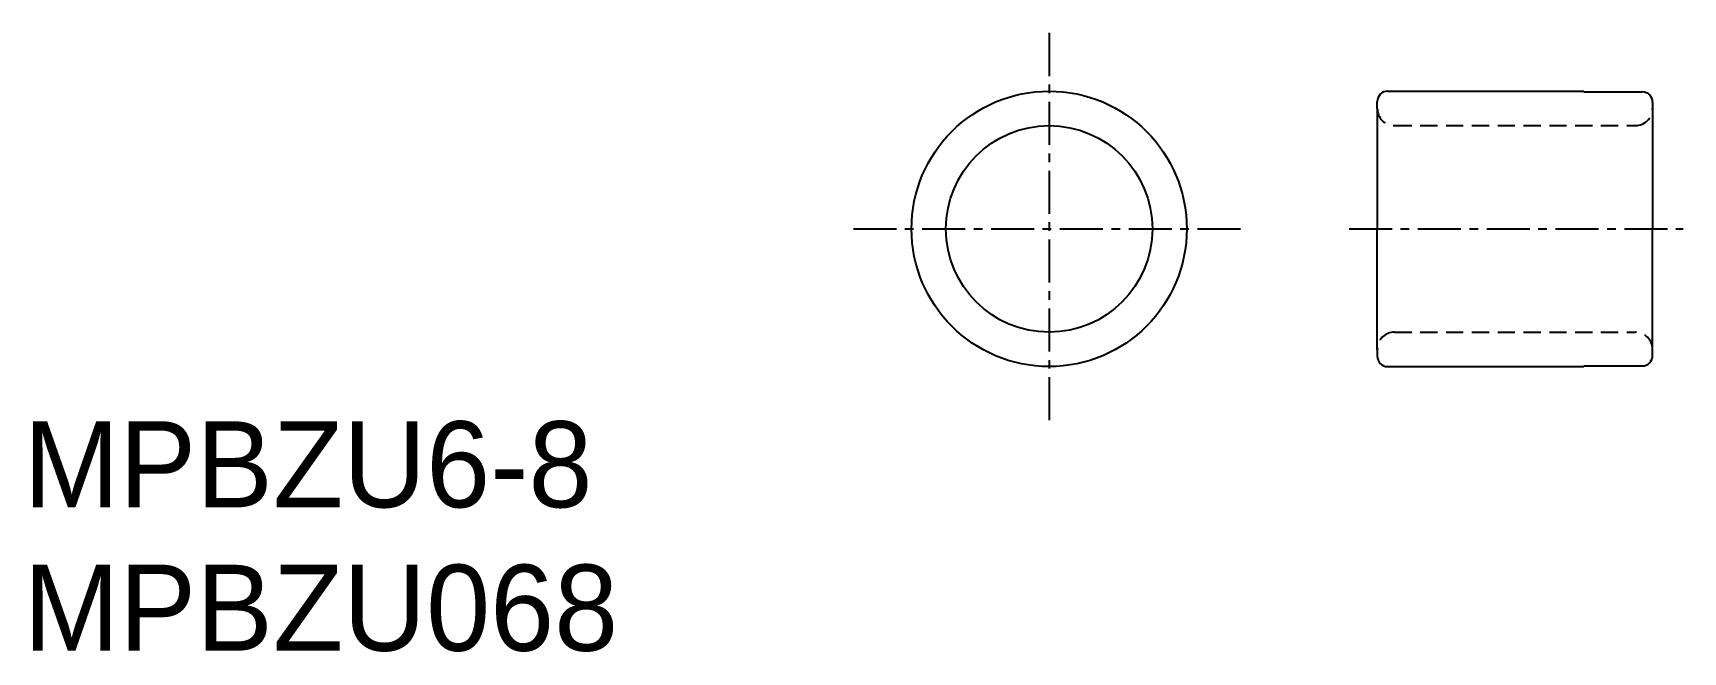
# Model space of a CAD drawing. Extents: x 10.3 to 58.2, y 10 to 27.9.
import ezdxf

# ---------------------------------------------------------------- set-up
doc = ezdxf.new("R2010")
doc.units = 0
doc.linetypes.add('CENTER', pattern=[2, 1.25, -0.25, 0.25, -0.25])
doc.linetypes.add('DASHED', pattern=[0.75, 0.5, -0.25])
doc.layers.get('0').update_dxf_attribs({"linetype": 'CONTINUOUS'})
doc.layers.add('CENTER', color=1, linetype='CENTER')

msp = doc.modelspace()

# ---------------------------------------------------------------- linework, layer by layer
at = {"color": 7, "linetype": 'CONTINUOUS'}
for p, q in [((49.339, 25.756), (49.339, 25.956)), ((49.639, 26.256), (55.339, 26.256)), ((55.339, 26.256), (55.339, 26.236)), ((55.339, 26.236), (57.039, 26.236)), ((57.339, 25.936), (57.339, 22.256)), ((49.339, 25.756), (49.339, 22.256)), ((49.339, 18.756), (49.339, 22.256)), ((57.339, 18.576), (57.339, 22.256)), ((49.339, 18.756), (49.339, 18.556)), ((49.639, 18.256), (55.339, 18.256)), ((55.339, 18.276), (57.039, 18.276)), ((55.339, 18.256), (55.339, 18.276))]:
    msp.add_line(p, q, dxfattribs=at)
at = {"color": 3, "linetype": 'DASHED'}
for p, q in [((49.839, 25.256), (56.839, 25.256)), ((49.839, 19.256), (56.839, 19.256))]:
    msp.add_line(p, q, dxfattribs=at)
at = {"color": 7, "linetype": 'CONTINUOUS'}
for radius in [4, 3]:
    msp.add_circle((39.803, 22.256), radius, dxfattribs=at)
for centre, start, end in [((49.639, 25.956), 90, 180), ((57.039, 25.936), 0, 90), ((49.639, 18.556), 180, 270), ((57.039, 18.576), 270, 360)]:
    msp.add_arc(centre, 0.3, start, end, dxfattribs=at)
at = {"color": 3, "linetype": 'DASHED'}
for centre, start, end in [((49.839, 25.756), 180, 270), ((56.839, 25.756), 270, 0), ((49.839, 18.756), 90, 180), ((56.839, 18.756), 0, 90)]:
    msp.add_arc(centre, 0.5, start, end, dxfattribs=at)
at = {"layer": 'CENTER', "color": 1, "linetype": 'CENTER'}
for p, q in [((39.803, 27.946), (39.803, 16.567)), ((34.114, 22.256), (45.493, 22.256)), ((34.114, 22.256), (45.493, 22.256)), ((48.518, 22.256), (58.223, 22.256))]:
    msp.add_line(p, q, dxfattribs=at)

# ---------------------------------------------------------------- texts
at = {"color": 7, "linetype": 'CONTINUOUS'}
for s, p in [('MPBZU6-8', (10, 14.167)), ('MPBZU068', (10, 10))]:
    msp.add_text(s, height=2.5, dxfattribs=at).set_placement(p)

doc.saveas('drawing.dxf')
